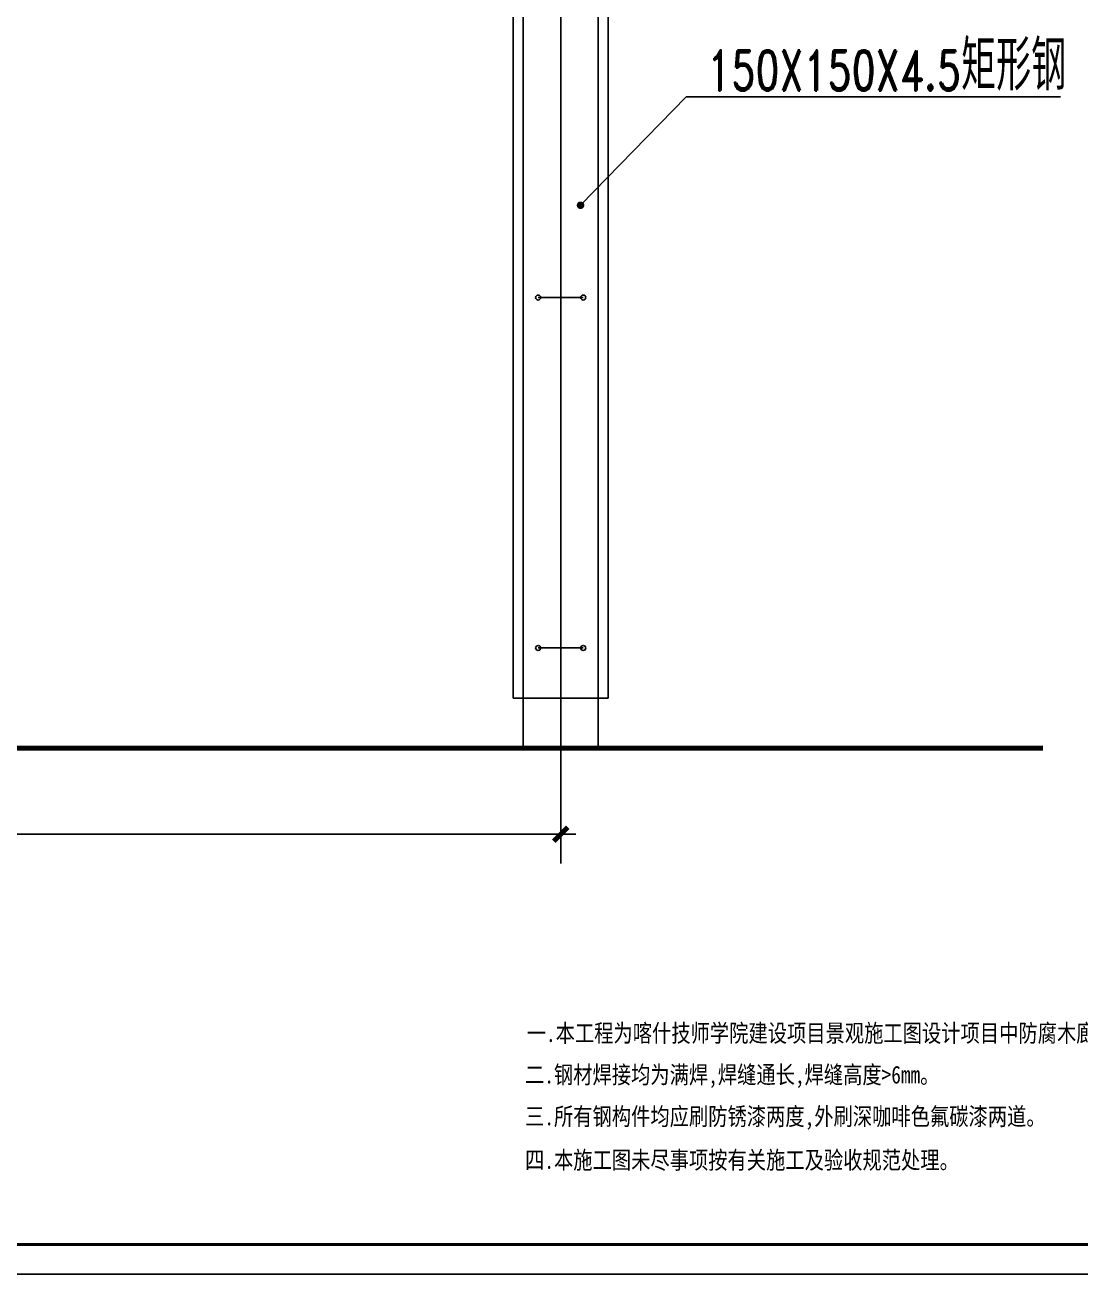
# Model space of a CAD drawing. Header units: inches. Extents: x -2316 to 955, y -265 to 742.
# Drawn here: x -217.3 to -38.2, y -265.1 to -52.9 of the extents above; entities that cross this region are included whole.
import ezdxf

# ---------------------------------------------------------------- set-up
doc = ezdxf.new("R2010")
doc.units = ezdxf.units.IN
doc.header["$LTSCALE"] = 1000
doc.header["$MEASUREMENT"] = 0
for name, pattern in [('ACAD_ISO04W100', [30.5, 24, -3, 0.5, -3]), ('CONTINOUS', [0]), ('DOTE', [2.42, 2, -0.2, 0.02, -0.2]), ('HIDDEN', [9.525, 6.35, -3.175])]:
    doc.linetypes.add(name, pattern=pattern)
for name, color, linetype in [('G13', 7, 'CONTINOUS'), ('PUB_DIM', 3, 'Continuous'), ('SU', 7, 'Continuous'), ('XI', 7, 'Continuous'), ('文字和字符', 7, 'Continuous'), ('标注层', 3, 'Continuous')]:
    doc.layers.add(name, color=color, linetype=linetype)
doc.styles.add('DIM_FONT', font='SIMPLEX.shx', dxfattribs={"width": 0.8})
doc.styles.add('HZPMK', font='romand.shx', dxfattribs={"width": 0.7, "bigfont": 'hztxt.shx'})
doc.styles.get("Standard").update_dxf_attribs({"font": ''})
doc.styles.add('宋体', font='', dxfattribs={"width": 0.8})
doc.styles.get('Standard').set_extended_font_data('SimSun')
doc.styles.get('宋体').set_extended_font_data('SimSun')
doc.dimstyles.new('DIMN20', dxfattribs={"dimscale": 0.2, "dimtxt": 300, "dimasz": 1, "dimexe": 250, "dimexo": 300, "dimgap": 150, "dimtad": 1, "dimdec": 0, "dimzin": 0, "dimdsep": 46, "dimtxsty": 'DIM_FONT', "dimblk": '_DIMX', "dimcen": 0.09, "dimclrt": 7, "dimadec": 0, "dimazin": 0, "dimtfac": 1, "dimtdec": 0, "dimtix": 1, "dimtmove": 2, "dimatfit": 3, "dimldrblk": '_DIMX', "dimfxl": 1, "dimtolj": 1, "dimtzin": 0, "dimarcsym": 0})
doc.dimstyles.new('ISO-25', dxfattribs={"dimtxt": 2.5, "dimasz": 2.5, "dimexe": 1.25, "dimexo": 0.625, "dimtad": 1, "dimtxsty": 'Standard', "dimblk": 'ARCHTICK', "dimcen": 2.5, "dimadec": 0, "dimazin": 0, "dimtfac": 1, "dimtmove": 0, "dimatfit": 3, "dimldrblk": 'ARCHTICK', "dimfxl": 1.25, "dimarcsym": 0})

# ---------------------------------------------------------------- blocks, each defined once
blk = doc.blocks.new('_ArchTick')
at = {"color": 0, "linetype": 'ByBlock', "const_width": 0.4}
blk.add_lwpolyline([(-0.5, -0.5), (0.5, 0.5)], dxfattribs=at)
blk = doc.blocks.new('_DIMX')
blk.add_line((-150, 0), (150, 0))
at = {"const_width": 50}
blk.add_lwpolyline([(-70, -70), (70, 70)], dxfattribs=at)
blk = doc.blocks.new('*D435')
at = {"color": 0, "linetype": 'ByBlock', "transparency": 16777216}
for p, q in [((367498.1, 132226.1), (367498.1, 131547.3)), ((370498.1, 132226.1), (370498.1, 131547.3)), ((367498.3, 131597.3), (370497.9, 131597.3))]:
    blk.add_line(p, q, dxfattribs=at)
at = {"layer": 'Defpoints', "color": 0, "linetype": 'ByBlock', "transparency": 16777216}
for p in [(367498.1, 132286.1), (370498.1, 132286.1), (370498.1, 131597.3)]:
    blk.add_point(p, dxfattribs=at)
at = {"color": 0, "linetype": 'ByBlock', "transparency": 16777216, "xscale": 0.2, "yscale": 0.2, "zscale": 0.2, "rotation": 180}
blk.add_blockref('_DIMX', (367498.1, 131597.3), dxfattribs=at)
at = {"color": 0, "linetype": 'ByBlock', "transparency": 16777216, "xscale": 0.2, "yscale": 0.2, "zscale": 0.2}
blk.add_blockref('_DIMX', (370498.1, 131597.3), dxfattribs=at)
at = {"color": 7, "linetype": 'ByBlock', "transparency": 16777216, "insert": (368998.1, 131657.3), "char_height": 60, "attachment_point": 5, "style": 'DIM_FONT'}
blk.add_mtext('\\A1;3000', dxfattribs=at)
blk = doc.blocks.new('TKK')
at = {"layer": '文字和字符'}
blk.add_lwpolyline([(0, 0), (1189, 0), (1189, 841), (0, 841)], close=True, dxfattribs=at)
at = {"layer": '文字和字符', "const_width": 1}
blk.add_lwpolyline([(25, 10), (1179, 10), (1179, 831), (25, 831)], close=True, dxfattribs=at)
blk = doc.blocks.new('A$C7C4519E4')
at = {"layer": 'G13', "color": 1, "linetype": 'DOTE'}
blk.add_line((4250, 0), (4250, 3250), dxfattribs=at)
at = {"layer": 'SU'}
for p, q in [((4175, 2630.1), (4175, 230.1)), ((4325, 2630.1), (4325, 230.1))]:
    blk.add_line(p, q, dxfattribs=at)
at = {"layer": 'SU', "const_width": 10}
blk.add_lwpolyline([(0, 230.1), (5213.2, 230.1)], dxfattribs=at)
at = {"layer": 'SU'}
for centre in [(4205, 1130.1), (4295, 1130.1), (4205, 430.1), (4295, 430.1)]:
    blk.add_circle(centre, 5, dxfattribs=at)
at = {"layer": 'XI', "linetype": 'HIDDEN', "ltscale": 20}
for p, q in [((4155, 2630.1), (4155, 330.1)), ((4345, 2630.1), (4345, 330.1)), ((4345, 330.1), (4155, 330.1))]:
    blk.add_line(p, q, dxfattribs=at)
at = {"layer": 'XI', "linetype": 'ACAD_ISO04W100', "ltscale": 2}
blk.add_line((4295, 1130.1), (4205, 1130.1), dxfattribs=at)
at = {"layer": 'XI', "linetype": 'ACAD_ISO04W100', "ltscale": 20}
blk.add_line((4295, 430.1), (4205, 430.1), dxfattribs=at)
at = {"layer": '标注层', "insert": (5259.3, 1543), "char_height": 80, "attachment_point": 9, "style": 'HZPMK'}
blk.add_mtext('150X150X4.5\\H100;矩形钢', dxfattribs=at)
at = {"layer": 'PUB_DIM'}
dim = blk.add_aligned_dim(p1=(1250, 746.8), p2=(4250, 746.8), distance=-688.8, dimstyle='DIMN20', dxfattribs=at)
dim.commit()
dim.dimension.update_dxf_attribs({"geometry": '*D435', "text_midpoint": (2750, 118), "insert": (-366248.1, -131539.3)})
at = {"layer": '标注层'}
blk.add_leader([(4289.6, 1314.3), (4500.4, 1530.8), (5248.1, 1530.8)], dimstyle='ISO-25', override={"dimtxt": 45, "dimasz": 15, "dimexe": 10, "dimexo": 10, "dimgap": 10, "dimdec": 0, "dimclrt": 7, "dimadec": 1, "dimldrblk": 'Dot'}, dxfattribs=at)

msp = doc.modelspace()

# ---------------------------------------------------------------- block references
at = {"xscale": 0.4995794785534144, "yscale": 0.4995794785534144, "zscale": 0.4995794785534144}
msp.add_blockref('TKK', (-534.48, -265.06), dxfattribs=at)
at = {"layer": 'G13', "xscale": 0.08503273839114228, "yscale": 0.08503273839114228, "zscale": 0.08503273839114228}
msp.add_blockref('A$C7C4519E4', (-487.73, -195.31), dxfattribs=at)

# ---------------------------------------------------------------- texts
at = {"style": '宋体', "width": 0.8}
for s, p in [('一.本工程为喀什技师学院建设项目景观施工图设计项目中防腐木廊架设计。', (-132.11, -225.64)), ('二.钢材焊接均为满焊,焊缝通长,焊缝高度>6mm。', (-132.4, -232.7)), ('三.所有钢构件均应刷防锈漆两度,外刷深咖啡色氟碳漆两道。', (-132.39, -239.79)), ('四.本施工图未尽事项按有关施工及验收规范处理。', (-132.39, -247.2))]:
    msp.add_text(s, height=3, dxfattribs=at).set_placement(p)

doc.saveas('drawing.dxf')
